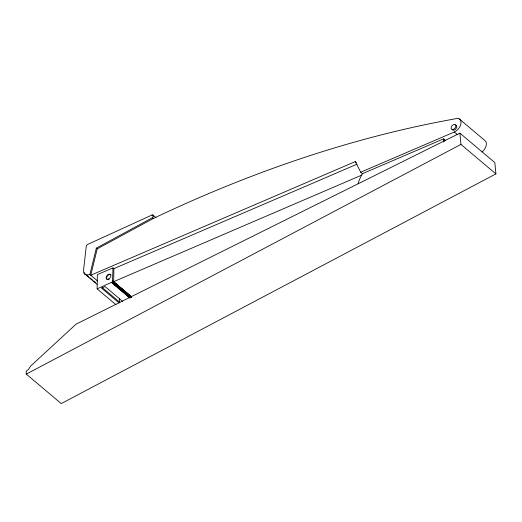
<?xml version="1.0" encoding="UTF-8"?>
<svg xmlns="http://www.w3.org/2000/svg" width="522" height="522" viewBox="0 0 522 522"><rect width="100%" height="100%" fill="white"/><g stroke="black" fill="none" stroke-linecap="round" stroke-linejoin="round"><path stroke-width="0.78" d="M115.943 304.717L97.131 288.855L97.333 274.631L113 267.897L113.874 268.634L113.692 281.671L361.844 175.072M97.131 288.855L112.491 281.906L113 267.897M119.362 302.395L119.421 298.316M89.895 274.487L96.335 248.139L152.228 217.844A1.912 1.227 -49.9 0 0 153.298 215.795A1.912 1.227 -49.9 0 0 151.961 215.018L87.657 244.433A3.36 2.153 -49.9 0 0 86.274 246.09L83.5 270.664L84.342 273.685A9.866 6.316 -49.9 0 0 89.895 274.487L97.568 280.96M355.293 161.585L360.715 172.221L454.336 132.001A8.189 5.246 -49.9 0 0 461.056 122.631A8.189 5.246 -49.9 0 0 454.525 118.957A1266.594 811.384 -49.9 0 0 153.103 218.581L97.209 248.877L90.769 275.224L355.293 161.585L356.337 162.472M26.296 374.111L460.946 144.411L459.902 133.143L76.068 324.162L30.589 366.118L28.397 369.641L27.196 370.274L26.1 372.036L26.296 374.111L61.25 403.591L495.9 173.891L494.856 162.623L459.902 133.143M113.874 268.634L357.165 164.123M358.085 183.659A32.853 21.05 -49.9 0 1 362.464 173.689L443.576 138.845L445.671 140.607M459.184 118.853L484.527 140.229A8.189 5.246 -49.9 0 1 481.95 152.006M454.336 132.001L457.429 134.604M460.946 144.411L495.9 173.891M360.715 172.221L362.464 173.689M152.874 215.071L155.954 217.667M151.961 215.018L153.194 216.056M152.228 217.844L153.103 218.581M96.335 248.139L97.209 248.877M112.817 280.934L131.355 296.568M112.811 281.09L131.622 296.953M112.785 281.254L130.989 296.607M112.739 281.417L131.551 297.279M112.674 281.58L131.485 297.449M112.589 281.75L130.794 297.096M112.491 281.906L130.696 297.259M112.374 282.056L130.578 297.409M112.25 282.2L130.454 297.553M112.106 282.33L130.311 297.684M111.962 282.441L130.167 297.794M111.806 282.539L130.017 297.892M111.656 282.611L129.861 297.964M122.722 301.455L105.059 286.558L101.503 288.085L119.166 302.982M102.129 287.413L119.792 302.31M83.807 272.641L85.04 273.678M86.887 275.238L88.733 276.797M89.967 277.834L92.427 279.909M93.66 280.947L95.506 282.506M84.159 273.482L97.085 284.386M444.45 139.583L444.542 141.136M443.576 138.845L443.759 141.958M455.634 125.097A2.975 1.905 -49.9 0 1 455.837 128.914A2.975 1.905 -49.9 0 1 452.065 129.28M109.15 279.322A2.975 1.905 -49.9 0 1 108.517 279.577M107.388 279.557A2.975 1.905 -49.9 0 1 107.31 276.053A2.975 1.905 -49.9 0 1 110.912 274.84M108.713 278.957A2.975 1.905 -49.9 0 0 110.475 274.474A2.975 1.905 -49.9 0 0 106.318 276.673A2.975 1.905 -49.9 0 0 108.713 278.957M453.494 129.299A2.975 1.905 -49.9 0 0 455.628 124.843A2.975 1.905 -49.9 0 0 451.458 126.637A2.975 1.905 -49.9 0 0 453.494 129.299"/></g></svg>
